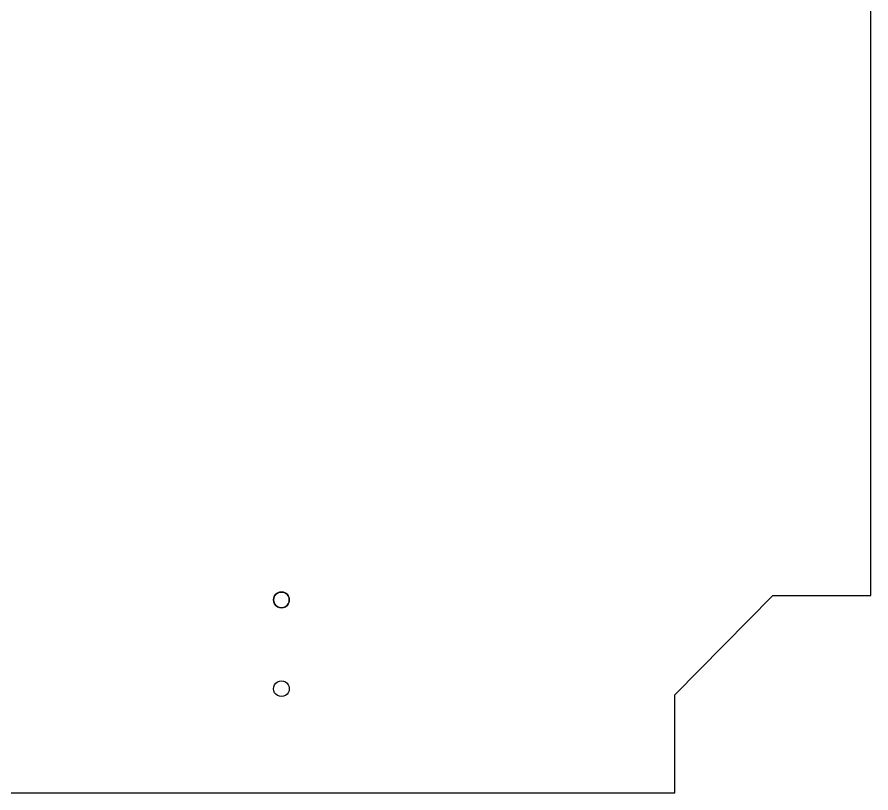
# Model space of a CAD drawing. Header units: metres. Extents: x 2252 to 2569, y -441 to -124.
# Drawn here: x 2394.6 to 2568.7, y -440.5 to -282.3 of the extents above; entities that cross this region are included whole.
import ezdxf

# ---------------------------------------------------------------- set-up
doc = ezdxf.new("R2010")
doc.units = ezdxf.units.M

msp = doc.modelspace()

# ---------------------------------------------------------------- linework, layer by layer
at = {"layer": 'Layer0'}
for points in [[(2252.25, -164.01, 0), (2252.25, -400.26, 0), (2272.25, -400.26, 0), (2292.5, -420.51, 0), (2292.5, -440.51, 0), (2528.75, -440.51, 0), (2528.75, -420.51, 0), (2548.75, -400.26, 0), (2568.75, -400.26, 0), (2568.75, -164.01, 0), (2548.75, -164.01, 0), (2528.75, -144.01, 0), (2528.75, -124.01, 0), (2292.5, -124.01, 0), (2292.5, -144.01, 0), (2272.25, -164.01, 0), (2252.25, -164.01, 0)], [(2448.09, -402.68, 0), (2448.5, -402.73, 0), (2448.92, -402.68, 0), (2449.3, -402.52, 0), (2449.64, -402.26, 0), (2449.89, -401.93, 0), (2450.05, -401.55, 0), (2450.1, -401.13, 0), (2450.05, -400.72, 0), (2449.89, -400.33, 0), (2449.64, -400, 0), (2449.3, -399.75, 0), (2448.92, -399.59, 0), (2448.5, -399.53, 0), (2448.09, -399.59, 0), (2447.7, -399.75, 0), (2447.37, -400, 0), (2447.12, -400.33, 0), (2446.96, -400.72, 0), (2446.9, -401.13, 0), (2446.96, -401.55, 0), (2447.12, -401.93, 0), (2447.37, -402.26, 0), (2447.7, -402.52, 0), (2448.09, -402.68, 0)], [(2448.5, -402.73, 0), (2448.09, -402.68, 0), (2447.7, -402.52, 0), (2447.37, -402.26, 0), (2447.12, -401.93, 0), (2446.96, -401.55, 0), (2446.9, -401.13, 0), (2446.96, -400.72, 0), (2447.12, -400.33, 0), (2447.37, -400, 0), (2447.7, -399.75, 0), (2448.09, -399.59, 0), (2448.5, -399.53, 0), (2448.92, -399.59, 0), (2449.3, -399.75, 0), (2449.64, -400, 0), (2449.89, -400.33, 0), (2450.05, -400.72, 0), (2450.1, -401.13, 0), (2450.05, -401.55, 0), (2449.89, -401.93, 0), (2449.64, -402.26, 0), (2449.3, -402.52, 0), (2448.92, -402.68, 0), (2448.5, -402.73, 0)], [(2448.5, -420.86, 0), (2448.09, -420.8, 0), (2447.7, -420.64, 0), (2447.37, -420.39, 0), (2447.12, -420.06, 0), (2446.96, -419.67, 0), (2446.9, -419.26, 0), (2446.96, -418.84, 0), (2447.12, -418.46, 0), (2447.37, -418.13, 0), (2447.7, -417.87, 0), (2448.09, -417.71, 0), (2448.5, -417.66, 0), (2448.92, -417.71, 0), (2449.3, -417.87, 0), (2449.64, -418.13, 0), (2449.89, -418.46, 0), (2450.05, -418.84, 0), (2450.1, -419.26, 0), (2450.05, -419.67, 0), (2449.89, -420.06, 0), (2449.64, -420.39, 0), (2449.3, -420.64, 0), (2448.92, -420.8, 0), (2448.5, -420.86, 0)]]:
    msp.add_polyline3d(points, dxfattribs=at)

doc.saveas('drawing.dxf')
